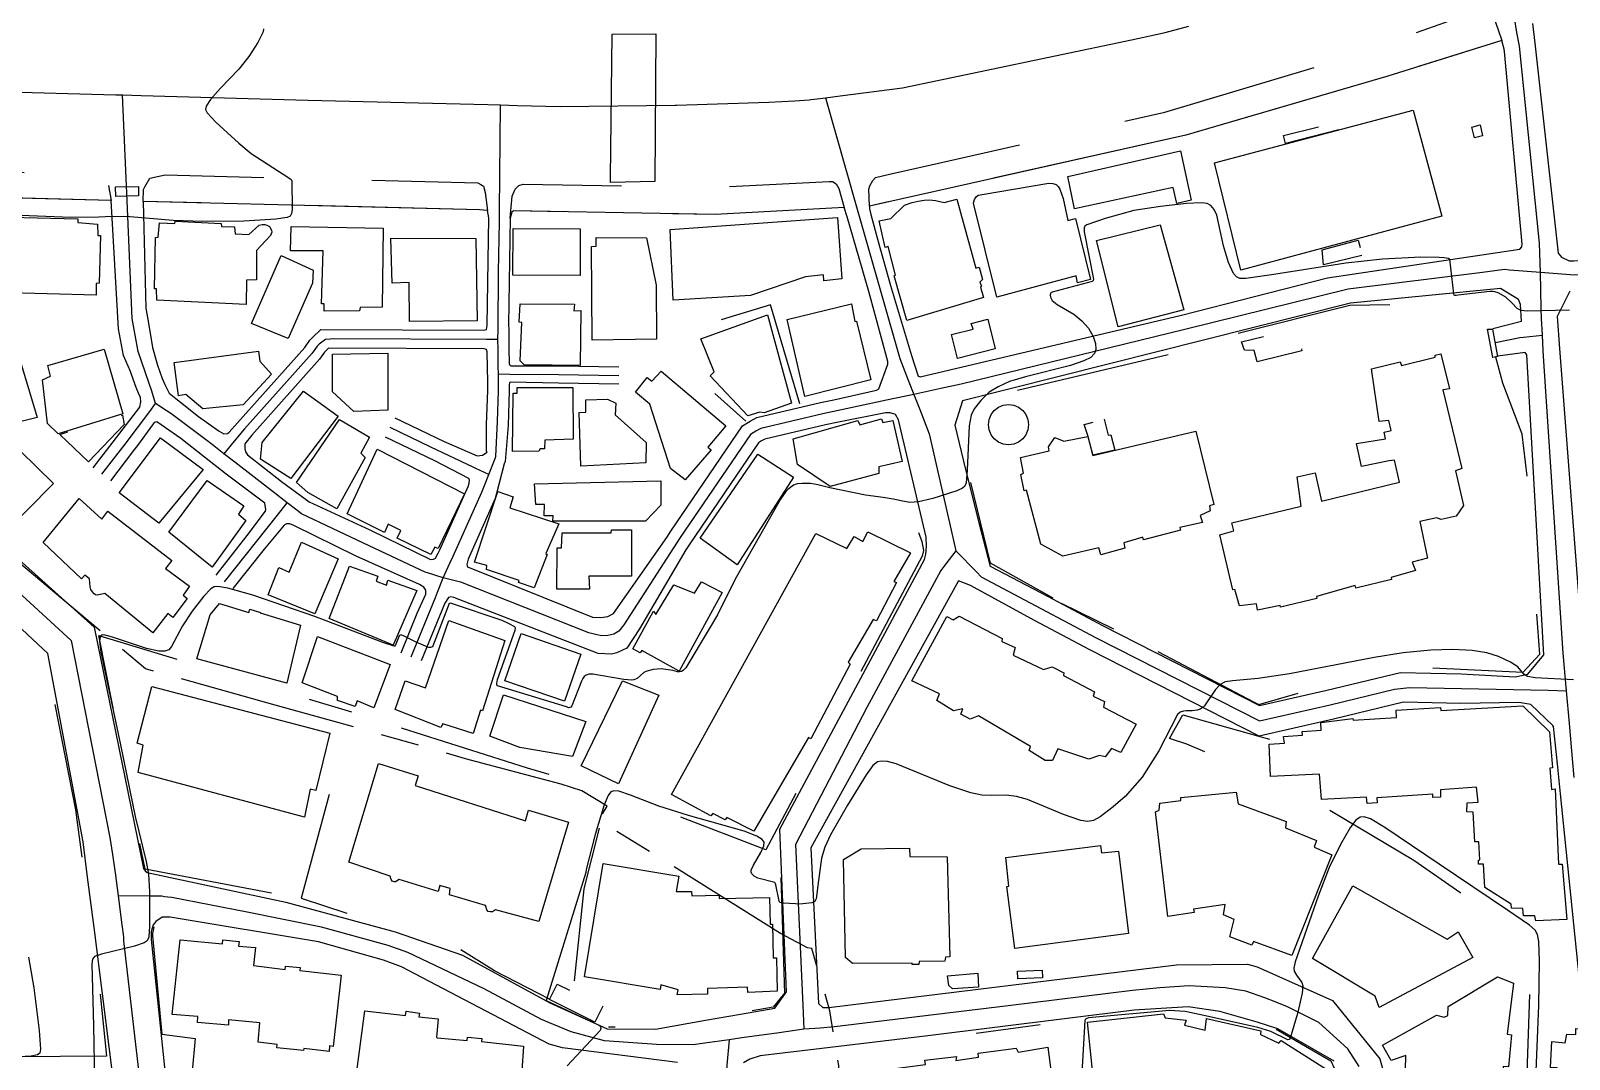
# Model space of a CAD drawing. Header units: millimetres. Extents: x 198785 to 203305, y 542885 to 545889.
# Drawn here: x 199220.1 to 199505, y 544124.8 to 544315.2 of the extents above; entities that cross this region are included whole.
import ezdxf

# ---------------------------------------------------------------- set-up
doc = ezdxf.new("R2010")
doc.units = ezdxf.units.MM
for name, pattern in [('FENCE_25K', [54.3, 28.7, -9.2, -16.4]), ('HIDDEN_BULD_25K', [28.8, 18.4, -10.4]), ('HIDDEN_EMD_25K', [50.97, 33.12, -5.36, 7.13, -5.36]), ('HIDDEN_IN_25K', [56.5, 36.5, -20])]:
    doc.linetypes.add(name, pattern=pattern)
for name, color, linetype in [('A0013114', 253, 'Continuous'), ('A0013117', 253, 'Continuous'), ('A0023214', 253, 'Continuous'), ('A0023217', 253, 'Continuous'), ('A0033324', 253, 'Continuous'), ('A0043325', 253, 'Continuous'), ('B0014111', 253, 'Continuous'), ('B0014112', 253, 'Continuous'), ('B0014113', 253, 'Continuous'), ('B0014115', 253, 'Continuous'), ('B0014116', 253, 'Continuous'), ('B0024120', 253, 'Continuous'), ('F0017111', 253, 'Continuous'), ('F0017114', 253, 'Continuous'), ('F0047224', 253, 'Continuous'), ('G0018117', 253, 'Continuous')]:
    doc.layers.add(name, color=color, linetype=linetype)

msp = doc.modelspace()

# ---------------------------------------------------------------- linework, layer by layer
at = {"layer": 'A0013114'}
for points in [[(199492.55, 544313.38), (199471.42, 544306.83), (199434.02, 544295.87), (199375.45, 544282.76)], [(199235, 544283.78), (199183.92, 544285.08)], [(199304.73, 544281.91), (199303.2, 544282.05), (199240.95, 544283.63)], [(199370.76, 544282.47), (199346.86, 544281.2), (199309.5, 544281.86)]]:
    msp.add_lwpolyline(points, dxfattribs=at)
at = {"layer": 'A0013117'}
for points in [[(199498.25, 544316.55), (199498.66, 544312.89), (199502.99, 544274.07), (199503.6, 544273.33), (199505.01, 544272.6), (199505.87, 544272.59), (199520.64, 544273.16), (199535.41, 544273.79), (199542.22, 544274.11), (199549.01, 544274.52), (199550.69, 544274.6), (199557.6, 544274.96), (199574.91, 544275.8), (199576.83, 544275.91), (199591.44, 544276.76), (199592.7, 544276.89), (199595.87, 544280.19), (199589.84, 544312.29), (199588.98, 544312.86), (199560.7, 544303.09)], [(199375.45, 544282.76), (199375.47, 544282.22), (199375.7, 544281.19), (199377.05, 544276.18), (199379.36, 544268.08), (199383.21, 544255.08), (199384.45, 544251.27), (199384.85, 544251.16), (199433.21, 544262.54), (199460.26, 544269.48), (199495.88, 544274.77), (199496.24, 544275.23), (199496.33, 544275.71), (199493.07, 544311.39), (199492.95, 544311.78), (199492.55, 544313.38)], [(199237.44, 544105.04), (199231.84, 544149.23), (199230.66, 544158.55), (199229.83, 544165.1), (199223.29, 544199.96), (199201.24, 544220.5), (199193.69, 544228.6), (199188.99, 544237.89), (199177.3, 544265.23), (199176.3, 544268.21), (199175.93, 544269.99), (199175.86, 544285.52)], [(199231.7, 544234.31), (199236, 544239.91), (199240.3, 544245.56), (199240.48, 544246.5), (199240.46, 544247.38), (199240.21, 544247.83), (199239.64, 544249.2), (199238.81, 544251.59), (199238.59, 544252.15), (199237.31, 544255.07), (199236.4, 544260.05), (199235, 544283.78)], [(199240.95, 544283.63), (199241.46, 544263.83), (199241.9, 544261.1), (199242.7, 544256.56), (199243.46, 544253.71), (199243.6, 544253.33), (199244.44, 544250.83), (199244.98, 544249.74), (199245.78, 544248.12), (199247.01, 544247.11), (199247.85, 544246.43), (199251.17, 544243.8), (199255.03, 544241.08), (199255.86, 544240.62), (199256.53, 544240.63), (199256.87, 544240.92), (199258.39, 544242.65), (199270.85, 544256.6), (199271.8, 544257.91), (199272.28, 544258.43), (199273.83, 544259.93), (199304.01, 544259.81), (199304.51, 544259.93), (199304.62, 544260.66), (199304.93, 544280.56), (199304.73, 544281.91)], [(199329, 544249.81), (199317.85, 544249.96), (199308.93, 544250.15), (199308.77, 544250.04), (199308.75, 544249.67), (199308.75, 544248.55), (199308.54, 544242.16), (199307.97, 544235.49), (199307.82, 544235.05), (199306.39, 544229.55), (199306.15, 544228.65), (199301.1, 544217.37), (199300.89, 544216.38), (199300.92, 544216.14), (199300.98, 544215.99), (199324.14, 544206.68), (199325.68, 544206.57), (199326.98, 544206.81), (199328.04, 544207.34), (199337.92, 544221.41), (199338.66, 544222.56), (199351.93, 544242.05), (199353.37, 544242.94), (199354.59, 544243.59), (199366.36, 544246.37), (199368.85, 544246.89), (199376.73, 544248.7), (199377.2, 544248.94), (199378.86, 544253.51), (199378.87, 544253.97), (199375.32, 544266.93), (199373.01, 544275.03), (199371.33, 544280.74), (199370.76, 544282.47)], [(199309.5, 544281.86), (199309.23, 544281.62), (199309.06, 544281.14), (199308.93, 544280.51), (199308.62, 544260.77), (199308.63, 544259.91), (199308.67, 544256.14), (199308.7, 544253.81), (199308.74, 544253.5), (199308.91, 544253.29), (199309.11, 544253.2), (199317.89, 544253.16), (199329.04, 544253.01)], [(199490.88, 544260.12), (199496.18, 544261.48), (199496, 544264.54), (199495.61, 544265.48), (199492.33, 544267.52), (199464.52, 544264.8), (199392.64, 544246.69), (199391.22, 544242.21), (199393.22, 544233.98), (199395.71, 544224.21), (199397.77, 544216.12), (199408.39, 544210.54), (199418.62, 544205.12), (199447.69, 544190.32), (199460.15, 544193.14), (199473.76, 544196.43), (199485.04, 544196.19), (199495.02, 544195.62), (199497.35, 544196.12), (199500.3, 544199.66), (199497.15, 544255.19), (199496.86, 544255.67), (199491.82, 544254.97)], [(199505.16, 544267.03), (199502.78, 544262.31), (199503.24, 544256.4), (199507.55, 544200.31)], [(199287.55, 544243.58), (199296.66, 544239.19), (199302.81, 544236.51), (199303.78, 544236.66), (199304.67, 544237.21), (199304.5, 544237.35), (199304.55, 544242.35), (199304.75, 544248.61), (199304.74, 544250.24), (199304.71, 544252.85), (199304.67, 544255.8), (199304.55, 544256.23), (199304.08, 544256.32), (199275.24, 544256.43), (199274.79, 544255.99), (199274.52, 544255.7), (199273.59, 544254.4), (199261.04, 544240.36), (199259.78, 544238.73), (199259.74, 544237.83), (199259.89, 544237.24), (199260.29, 544236.69), (199266.58, 544231.77), (199270.94, 544228.54), (199271.7, 544227.98), (199282.93, 544222.85), (199294.17, 544217.34), (199294.68, 544217.38), (199295.1, 544217.61), (199295.56, 544218.48), (199295.86, 544219.12), (199301.11, 544230.84), (199301.34, 544231.46), (199301.4, 544231.99), (199301.27, 544232.3), (199294.94, 544235.58), (199285.82, 544239.98)], [(199215.53, 544219.5), (199231.88, 544204.79), (199241, 544160.11), (199241.34, 544159.68), (199241.67, 544159.37), (199267.36, 544153.93), (199287.62, 544148.41), (199300.09, 544144.09), (199316.26, 544135.28), (199326.89, 544130.43), (199335.79, 544130.39), (199345.07, 544132.03), (199351.54, 544133.18), (199357.94, 544134.31), (199360.08, 544137.29), (199358.86, 544167.42), (199385.61, 544217.34), (199385.86, 544218.34), (199386.01, 544219.75), (199385.92, 544221.46), (199380.81, 544243.16), (199380.27, 544244.2), (199379.26, 544244.51), (199378.41, 544244.48), (199369.71, 544242.78), (199367.27, 544242.27), (199356.09, 544239.63), (199355.46, 544239.29), (199354.89, 544238.94), (199342.16, 544220.24), (199341.45, 544219.13), (199332.85, 544204.51), (199330.5, 544200.94), (199329.72, 544200.53), (199328.65, 544200.04), (199327.64, 544199.81), (199325.23, 544199.91), (199298.49, 544210.29), (199297.93, 544210.43), (199297.5, 544210.31), (199296.79, 544209.25), (199292.45, 544198.55)], [(199254.43, 544214.43), (199260.22, 544221.75), (199263.6, 544226.28), (199263.66, 544226.6), (199263.46, 544227.77), (199256.32, 544233.14), (199252.27, 544236.3), (199247.94, 544239.72), (199244.3, 544242.29), (199243.45, 544242.79), (199242.99, 544242.7), (199242.69, 544242.24), (199239.89, 544238.43), (199239.18, 544237.49), (199234.88, 544231.88)], [(199288.75, 544200.05), (199291.71, 544207.38), (199293.28, 544210.93), (199293.31, 544211.68), (199292.94, 544212.19), (199292.11, 544212.7), (199280.39, 544217.96), (199268.87, 544223.63), (199268.13, 544223.93), (199267.48, 544223.96), (199267.04, 544223.66), (199263.36, 544219.27), (199257.56, 544211.95)], [(199507.49, 544134.15), (199503.42, 544173.96), (199502.85, 544179.49), (199502.14, 544186.45), (199502, 544186.58), (199497.93, 544190.47), (199495.7, 544190.85), (199484.94, 544190.69), (199474.36, 544190.91), (199461.4, 544187.79), (199447.58, 544184.65), (199416.27, 544200.6), (199406.01, 544206.03), (199394.13, 544212.5), (199391.96, 544213.39), (199364.57, 544163.95), (199366.02, 544135.17), (199366.8, 544134.43), (199367.93, 544134.41), (199432.33, 544142.3), (199445.43, 544142.44), (199447.24, 544141.93), (199461.19, 544135.67), (199469.96, 544124.89), (199470.43, 544123.13)], [(199245.93, 544151.14), (199244.49, 544151.13), (199243.29, 544150.34), (199242.77, 544149.71), (199242.45, 544148.45), (199242.44, 544146.98), (199246.02, 544112.67)], [(199339.91, 544124.22), (199318.61, 544126.91), (199316.12, 544127.6), (199288.78, 544141.94), (199285.47, 544143.19), (199273.39, 544146.53), (199245.93, 544151.14)], [(199434.47, 544134.54), (199424.47, 544133.9), (199386.23, 544129.14), (199366.61, 544126.8), (199359.34, 544125.93), (199355.22, 544125.43), (199353.26, 544124.87), (199352.13, 544124.16)], [(199461.48, 544124.47), (199451.06, 544130.46), (199447.26, 544131.66), (199440.34, 544133.67), (199434.47, 544134.54)]]:
    msp.add_lwpolyline(points, dxfattribs=at)
at = {"layer": 'A0023214'}
msp.add_lwpolyline([(199213.64, 544303.98), (199235.86, 544303.37), (199237.11, 544303.33), (199240.59, 544303.24), (199271.42, 544302.38), (199304.78, 544301.53), (199307.1, 544301.48), (199310.2, 544301.4), (199318.19, 544301.19), (199339.49, 544301.41), (199339.7, 544301.41), (199356.83, 544301.99), (199361.62, 544302.21), (199364.25, 544302.44), (199364.6, 544302.47), (199365.18, 544302.52), (199366.81, 544302.72), (199367.28, 544302.8), (199370.02, 544303.15), (199381.59, 544304.64), (199423.99, 544313.53), (199430.23, 544314.9), (199434.58, 544316.05)], dxfattribs=at)
at = {"layer": 'A0023217'}
for points in [[(199499.68, 544270.45), (199499.59, 544274.07), (199499.55, 544275.9), (199495.81, 544312.34), (199495.31, 544314.91), (199492.3, 544334.15)], [(199179.65, 544304.88), (199179.8, 544285.3), (199179.84, 544281.1), (199179.74, 544272.8), (199179.82, 544271.6), (199180, 544270.35), (199183.24, 544262.62), (199184.92, 544258.75), (199191.59, 544244.51), (199199.06, 544230.08), (199205.76, 544222.92), (199212.36, 544216.3), (199227.59, 544202.33), (199234.74, 544165.87), (199235.29, 544162.7), (199235.74, 544159.31), (199236.3, 544155.09)], [(199243.25, 544246.19), (199242.54, 544248.47), (199242.02, 544250.1), (199240.01, 544255.81), (199239.15, 544260.57), (199238.93, 544261.94), (199237.97, 544283.71), (199237.11, 544303.33)], [(199306.65, 544258.06), (199306.67, 544259.92), (199306.77, 544270.57), (199306.92, 544279.87), (199306.94, 544281.89), (199307.1, 544301.48)], [(199367.28, 544302.8), (199373.04, 544282.61), (199381.04, 544254.52), (199382.62, 544250.51), (199383.64, 544247.9)], [(199499.68, 544270.45), (199493.99, 544270.91), (199493.02, 544270.99), (199488.96, 544270.45), (199464.07, 544267.39), (199433.86, 544259.89), (199392.4, 544249.79), (199388.65, 544248.98), (199383.64, 544247.9)], [(199553.53, 544272.05), (199550.79, 544271.91), (199535.53, 544271.19), (199506.03, 544269.94), (199504.41, 544270.07), (199499.68, 544270.45)], [(199500.06, 544258.87), (199499.91, 544261.95), (199499.83, 544263.71), (199499.75, 544267.24), (199499.68, 544270.45)], [(199491.36, 544257.53), (199495.86, 544258.44), (199496.53, 544258.51), (199500.06, 544258.87)], [(199504.53, 544193.05), (199503.93, 544199.99), (199500.25, 544254.98), (199500.2, 544256.05), (199500.06, 544258.87)], [(199306.65, 544258.06), (199304.53, 544258.06), (199276.44, 544258.17), (199274.73, 544258.07), (199273.53, 544257.21), (199273.16, 544256.8), (199272.22, 544255.5), (199259.72, 544241.5), (199257.81, 544239.21), (199255.89, 544236.9)], [(199306.73, 544251.68), (199306.71, 544253.06), (199306.67, 544256.18), (199306.65, 544258.06)], [(199304.96, 544233.09), (199306.12, 544236.01), (199306.28, 544236.4), (199306.57, 544242.86), (199306.75, 544248.58), (199306.75, 544250.14), (199306.73, 544251.68)], [(199306.73, 544251.68), (199308.84, 544251.65), (199317.87, 544251.56), (199329.02, 544251.41)], [(199383.64, 544247.9), (199378.58, 544246.8), (199366.82, 544244.32), (199355.34, 544241.61), (199354.41, 544241.12), (199353.41, 544240.5), (199340.41, 544221.4), (199329.97, 544205.21), (199329.03, 544204.05), (199328.08, 544203.54), (199326.97, 544203.25), (199325.87, 544203.22), (199324.68, 544203.42), (199323.47, 544203.77), (199299.74, 544213.14), (199299.46, 544213.21), (199296.48, 544213.97)], [(199383.64, 544247.9), (199384.76, 544245.07), (199386.51, 544240.6), (199390.56, 544222.76), (199391.43, 544218.96)], [(199233.29, 544233.1), (199237.59, 544238.7), (199242.17, 544244.76), (199243.25, 544246.19)], [(199255.89, 544236.9), (199254.01, 544238.39), (199253.23, 544239.02), (199246.08, 544244.36), (199245.21, 544244.92), (199243.25, 544246.19)], [(199304.96, 544233.09), (199302.52, 544234.19), (199302.04, 544234.4), (199294.23, 544238.14), (199286.68, 544241.78)], [(199267.59, 544227.83), (199265.05, 544229.8), (199257.92, 544235.33), (199255.89, 544236.9)], [(199296.48, 544213.97), (199297.73, 544216.63), (199298.36, 544217.98), (199303.64, 544229.77), (199304.02, 544230.71), (199304.96, 544233.09)], [(199256, 544213.19), (199265.79, 544225.56), (199267.59, 544227.83)], [(199296.48, 544213.97), (199293.58, 544214.88), (199293.14, 544215.01), (199281.76, 544220.36), (199270.28, 544225.8), (199269.38, 544226.48), (199267.59, 544227.83)], [(199391.43, 544218.96), (199389.59, 544216.54), (199388.63, 544215.27), (199374.94, 544189.95), (199361.76, 544164.6), (199363.11, 544134.86), (199363.31, 544130.37)], [(199391.43, 544218.96), (199395.3, 544214.96), (199396.1, 544214.13), (199407.2, 544208.28), (199417.44, 544202.86), (199447.64, 544187.49), (199460.78, 544190.46), (199472.65, 544193.33), (199475.47, 544193.64), (199501.15, 544193.12), (199504.53, 544193.05)], [(199290.6, 544199.3), (199295.07, 544210.33), (199295.45, 544211.3), (199296.48, 544213.97)], [(199505.93, 544176.99), (199505.69, 544179.74), (199505.07, 544186.95), (199504.53, 544193.05)], [(199236.3, 544155.09), (199237.01, 544149.73), (199237.3, 544147.49), (199237.32, 544146.73), (199241.31, 544112.15), (199242.39, 544104.79), (199242.96, 544100.89)], [(199349.44, 544128.42), (199344.98, 544127.8), (199342.81, 544127.5), (199336.03, 544127.53), (199326.4, 544128.21), (199320.21, 544129.87), (199314.72, 544132.2), (199304.09, 544137.89), (199289.96, 544144.57), (199286.33, 544145.86), (199273.99, 544149.25), (199260.2, 544152.08), (199246.23, 544154.74), (199245.5, 544154.85), (199244.89, 544154.92), (199244.39, 544155.01), (199242.19, 544155.03), (199236.3, 544155.09)], [(199466.15, 544123.5), (199464.04, 544126.74), (199458.65, 544131.6), (199452.85, 544134.53), (199450.55, 544135.44), (199448.63, 544136.17), (199445.17, 544137.4), (199441.29, 544138.04), (199434.64, 544138.44), (199429.23, 544138.06), (199424.13, 544137.58), (199401.13, 544134.74), (199368.95, 544130.81), (199366.34, 544130.6), (199363.31, 544130.37)], [(199349.44, 544128.42), (199349.05, 544123.71), (199348.69, 544119.35), (199345.57, 544100.81), (199342.18, 544081.88), (199341.3, 544076.85)], [(199363.31, 544130.37), (199358.71, 544129.72), (199351.83, 544128.76), (199349.44, 544128.42)]]:
    msp.add_lwpolyline(points, dxfattribs=at)
at = {"layer": 'A0033324', "linetype": 'HIDDEN_IN_25K', "flags": 128}
for points in [[(199434.02, 544295.87), (199375.45, 544282.76), (199375.34, 544285.86), (199375.52, 544286.5), (199376.04, 544287.52), (199376.58, 544288.06), (199379.17, 544288.66), (199388.21, 544290.7), (199430.14, 544300.13), (199462.42, 544309.81), (199485.11, 544317.86), (199488.89, 544319.2), (199489.92, 544319.01), (199490.82, 544318.35), (199491.84, 544315.41), (199491.85, 544315.39), (199492.55, 544313.38), (199471.42, 544306.83), (199434.02, 544295.87)], [(199234.55, 544286.59), (199235, 544283.78), (199183.92, 544285.08), (199184.19, 544289), (199184.47, 544289.55), (199185.06, 544289.83), (199185.97, 544290.03), (199209.93, 544289.42), (199233.44, 544288.23), (199234.3, 544287.14), (199234.55, 544286.59)], [(199304.29, 544285.29), (199304.73, 544281.91), (199303.2, 544282.05), (199240.95, 544283.63), (199241, 544285.82), (199241.23, 544286.33), (199242.19, 544287.95), (199245.01, 544288.53), (199302.92, 544287.06), (199303.49, 544286.78), (199303.98, 544286.42), (199304.29, 544285.29)], [(199369.27, 544286.87), (199369.75, 544285.98), (199370.76, 544282.47), (199346.86, 544281.2), (199309.5, 544281.86), (199309.23, 544281.62), (199309.06, 544281.14), (199308.93, 544280.51), (199309.27, 544284.57), (199309.85, 544285.91), (199310.53, 544286.57), (199311.33, 544286.83), (199346.77, 544286.21), (199368, 544287.33), (199368.59, 544287.3), (199369.27, 544286.87)]]:
    msp.add_lwpolyline(points, dxfattribs=at)
at = {"layer": 'A0043325'}
for points in [[(199335.67, 544287.32), (199327.48, 544287.15), (199327.49, 544287.96), (199327.79, 544314.55), (199327.79, 544314.57), (199335.88, 544314.62), (199335.67, 544287.32)], [(199240.09, 544284.63), (199235.85, 544284.55), (199235.84, 544286.3), (199240.09, 544286.36), (199240.09, 544284.63)]]:
    msp.add_lwpolyline(points, dxfattribs=at)
at = {"layer": 'B0014111'}
for points in [[(199481.41, 544280.91), (199444.22, 544270.88), (199439.33, 544290.76), (199476.13, 544300.52), (199481.41, 544280.91)], [(199433.05, 544292.96), (199435.04, 544283.84), (199432.38, 544283.26), (199431.7, 544286.19), (199413.42, 544282.25), (199412.19, 544288.21), (199433.05, 544292.96)], [(199411.33, 544284.18), (199412.19, 544280.08), (199413.62, 544280.48), (199416.39, 544269.19), (199413.94, 544268.54), (199413.75, 544269.86), (199399.04, 544265.89), (199394.72, 544283.3), (199394.9, 544283.98), (199395.23, 544284.44), (199395.57, 544284.79), (199396.29, 544284.9), (199408.67, 544287.02), (199409.39, 544286.96), (199409.99, 544286.75), (199410.38, 544286.37), (199410.69, 544285.91), (199411.33, 544284.18)], [(199391.6, 544284.01), (199395.13, 544271.24), (199395.78, 544271.46), (199396.37, 544269.18), (199395.9, 544268.68), (199396.2, 544267.95), (199396.03, 544267.74), (199396.55, 544265.83), (199382.34, 544261.58), (199379.99, 544269.85), (199380.24, 544269.97), (199378.93, 544275.25), (199378.33, 544275.11), (199377.26, 544280.05), (199379.42, 544280.44), (199381.94, 544282.93), (199383.37, 544283.44), (199384.48, 544283.68), (199385.55, 544283.86), (199386.58, 544283.9), (199387.64, 544283.79), (199389.25, 544283.44), (199391.6, 544284.01)], [(199211.25, 544280.84), (199228.83, 544280.37)], [(199228.83, 544280.37), (199228.85, 544279.7), (199232.48, 544279.42), (199232.53, 544277.29), (199233.06, 544277.29), (199232.78, 544268.46), (199232.26, 544268.44), (199232.26, 544266.29), (199214.02, 544266.73)], [(199246.84, 544279.98), (199255.39, 544279.54), (199255.45, 544278.97), (199257.88, 544278.93), (199257.99, 544277.64), (199260.51, 544277.52), (199262.45, 544279.2), (199262.95, 544279.34), (199263.48, 544279.32), (199263.87, 544279.22), (199264.34, 544278.95), (199264.72, 544278.31), (199264.76, 544277.93), (199264.67, 544277.6), (199264.54, 544277.3), (199261.9, 544274.54), (199261.96, 544269.13), (199260.08, 544269.04), (199260.01, 544264.53), (199243.47, 544265.33), (199243.43, 544267.44), (199243.02, 544267.44), (199243.24, 544276.94), (199243.71, 544277.03), (199243.98, 544279.63), (199246.79, 544279.56), (199246.84, 544279.98)], [(199369.5, 544280.64), (199370.35, 544269.27), (199366.97, 544268.9), (199366.91, 544270.05), (199363.58, 544269.63), (199353.44, 544266.22), (199339.08, 544265.35), (199338.52, 544278.42), (199369.5, 544280.64)], [(199433.68, 544263.53), (199421.5, 544260.43), (199417.49, 544276.41), (199429.28, 544279.27), (199433.68, 544263.53)], [(199321.85, 544278.56), (199321.86, 544269.91), (199309.4, 544269.98), (199309.48, 544278.6), (199321.85, 544278.56)], [(199336.02, 544258.12), (199324.08, 544257.94), (199323.99, 544275.3), (199324.86, 544275.34), (199324.85, 544276.91), (199334.18, 544276.89), (199335.97, 544268.1), (199336.02, 544258.12)], [(199372.09, 544264.68), (199372.71, 544261.38), (199373.02, 544261.44), (199375.68, 544250.57), (199363.45, 544247.5), (199360.22, 544261.75), (199372.09, 544264.68)], [(199398.72, 544256.31), (199391.74, 544254.54), (199390.62, 544259.01), (199394.62, 544260), (199394.29, 544260.99), (199397.38, 544261.8), (199398.72, 544256.31)], [(199264.71, 544251.65), (199259.49, 544245.98), (199251.98, 544245.25), (199248.83, 544247.87), (199247.5, 544247.63), (199246.67, 544253.82), (199262.31, 544255.92), (199262.56, 544254.03), (199264.71, 544251.65)], [(199402.15, 544238.68), (199401.19, 544238.56), (199400.22, 544238.68), (199399.32, 544239.06), (199398.55, 544239.65), (199397.96, 544240.42), (199397.58, 544241.32), (199397.46, 544242.29), (199397.58, 544243.25), (199397.96, 544244.15), (199398.55, 544244.92), (199399.32, 544245.52), (199400.22, 544245.89), (199401.19, 544246.02), (199402.15, 544245.89), (199403.05, 544245.52), (199403.82, 544244.92), (199404.42, 544244.15), (199404.79, 544243.25), (199404.92, 544242.29), (199404.79, 544241.32), (199404.42, 544240.42), (199403.82, 544239.65), (199403.05, 544239.06), (199402.15, 544238.68)], [(199218.18, 544237.44), (199224.35, 544231.38), (199214.34, 544221.36), (199205.25, 544231.13), (199211.41, 544236.86), (199212.87, 544236.9), (199214.22, 544235.48), (199216.1, 544237.22), (199218.18, 544237.44)], [(199259.93, 544224.57), (199253.75, 544215.89), (199245.69, 544222.42), (199252.82, 544231.93), (199259.57, 544227.29), (199258.57, 544225.7), (199259.93, 544224.57)]]:
    msp.add_lwpolyline(points, dxfattribs=at)
at = {"layer": 'B0014112'}
for points in [[(199272.28, 544268.47), (199267.81, 544258.23), (199261, 544261.03), (199266.48, 544273.62), (199272.42, 544270.91), (199272.28, 544268.47)], [(199361.02, 544246.3), (199355.96, 544244.49), (199355.14, 544244.58), (199352.89, 544243.91), (199345.93, 544251.35), (199346.67, 544252.07), (199344.19, 544258.21), (199356.53, 544262.64), (199361.02, 544246.3)], [(199286.24, 544244.97), (199279.95, 544244.73), (199276.01, 544248.36), (199276.02, 544255.33), (199286.25, 544255.5), (199286.24, 544244.97)], [(199336.84, 544252.18), (199348.84, 544242.08), (199345.5, 544238.15), (199346.12, 544237.66), (199341.31, 544232.09), (199338.58, 544234.17), (199334.77, 544246.08), (199332.09, 544248.31), (199334.29, 544251.04), (199335.16, 544250.36), (199336.84, 544252.18)], [(199277.08, 544243.84), (199268.27, 544232.33), (199262.7, 544235.92), (199262.99, 544239), (199270.62, 544248.51), (199277.08, 544243.84)], [(199320.51, 544249.2), (199320.6, 544239.58), (199315.32, 544239.43), (199315.28, 544237.82), (199314.46, 544237.81), (199314.22, 544237.38), (199309.33, 544237.31), (199309.47, 544248.14), (199310.2, 544248.14), (199310.2, 544249.18), (199320.51, 544249.2)], [(199331.36, 544222.83), (199331.39, 544214.25), (199323.49, 544214.23), (199323.59, 544211.85), (199317.55, 544211.86), (199317.6, 544219.52), (199318.44, 544219.51), (199318.54, 544222.26), (199327.63, 544222.26), (199327.65, 544222.8), (199331.36, 544222.83)], [(199277.06, 544217.43), (199272.75, 544207.28), (199264.1, 544210.77), (199266.09, 544215.84), (199267.96, 544214.98), (199270.24, 544220.53), (199277.06, 544217.43)], [(199336.46, 544192.21), (199328.95, 544175.79), (199322.05, 544179.11), (199329.7, 544194.9), (199336.46, 544192.21)]]:
    msp.add_lwpolyline(points, dxfattribs=at)
at = {"layer": 'B0014113'}
for points in [[(199285.38, 544278.64), (199285.21, 544264.03), (199281.11, 544264.01), (199281.03, 544263.37), (199274.43, 544263.32), (199274.49, 544264.65), (199273.99, 544264.67), (199274.25, 544274.48), (199268.23, 544274.49), (199268.36, 544278.99), (199285.38, 544278.64)], [(199302.57, 544276.78), (199302.77, 544261.54), (199290.26, 544261.36), (199290.23, 544268.59), (199287.03, 544268.5), (199286.82, 544276.79), (199302.57, 544276.78)], [(199320.81, 544264.57), (199320.72, 544263.38), (199321.99, 544263.44), (199321.85, 544253.23), (199311.51, 544253.39), (199310.77, 544254.11), (199311.09, 544261.2), (199310.6, 544261.29), (199310.73, 544264.63), (199320.81, 544264.57)], [(199237.17, 544244.3), (199225.22, 544240.61), (199223.21, 544242.48), (199222.28, 544250.58), (199223.77, 544251.29), (199223.31, 544253.22), (199233.71, 544256.29), (199237.17, 544244.3)], [(199221.3, 544243.63), (199209.01, 544240.59), (199206.18, 544251.81), (199218.05, 544254.55), (199221.3, 544243.63)], [(199334.04, 544235.25), (199322, 544234.64), (199321.71, 544244.56), (199322.94, 544244.58), (199322.9, 544246.92), (199326.93, 544247.02), (199328.46, 544246.27), (199328.35, 544244.11), (199334.06, 544239.01), (199334.04, 544235.25)], [(199282.08, 544236.2), (199276.82, 544226.71), (199271.42, 544229.71), (199269.35, 544231.6), (199277.31, 544243.28), (199282.84, 544239.96), (199281.28, 544237.04), (199282.08, 544236.2)], [(199377.67, 544243.36), (199377.93, 544242.68), (199379.79, 544243.05), (199381.48, 544235.45), (199377.2, 544234.49), (199377.15, 544233.23), (199368.19, 544230.82), (199362.13, 544234.9), (199361.32, 544239.67), (199373.27, 544243.07), (199373.66, 544242.29), (199377.67, 544243.36)], [(199252.05, 544234), (199243.86, 544224.03), (199236.5, 544229.69), (199244.13, 544239.87), (199252.05, 544234)], [(199361.39, 544232.57), (199350.92, 544216.34), (199344.06, 544221.27), (199354.8, 544236.82), (199361.39, 544232.57)], [(199336.82, 544227.38), (199333.99, 544224.43), (199316.82, 544224.4), (199316.84, 544225.41), (199315.21, 544225.39), (199315.29, 544227.51), (199313.67, 544227.51), (199313.44, 544231.36), (199336.79, 544231.92), (199336.82, 544227.38)], [(199229.07, 544228.65), (199233.26, 544224.82), (199234.42, 544226.3), (199246.26, 544217.12), (199245.08, 544215.68), (199249.55, 544212.41), (199248.33, 544210.72), (199249.11, 544210.11), (199246.46, 544206.62), (199245.53, 544207.35), (199242.73, 544203.79), (199233.85, 544211.01), (199232.51, 544210.71), (199232.14, 544210.8), (199231.86, 544210.98), (199231.53, 544211.34), (199231.28, 544211.75), (199231.13, 544212.26), (199230.99, 544213.74), (199230.15, 544214.45), (199229.53, 544213.76), (199222.4, 544220.47), (199229.07, 544228.65)], [(199315.78, 544218.28), (199313.32, 544212.1), (199310.43, 544213.07), (199310.55, 544213.46), (199304.52, 544215.48), (199304.6, 544216.22), (199302.29, 544216.82), (199306.65, 544229.94), (199309.43, 544228.94), (199308.82, 544226.87), (199317.9, 544223.93), (199315.48, 544218.45), (199315.78, 544218.28)], [(199375.16, 544222.46), (199383.05, 544218.58), (199379.98, 544213.26), (199380.45, 544213.05), (199376.73, 544205.97), (199376.13, 544206.21), (199371.5, 544198.3), (199371.87, 544197.98), (199364.59, 544184.14), (199364.14, 544184.36), (199354.04, 544167.07), (199349.01, 544169.58), (199348.69, 544169.12), (199346.43, 544170.34), (199346.09, 544169.87), (199338.81, 544173.85), (199365.52, 544222.15), (199371.25, 544219.38), (199372.6, 544221.6), (199374.23, 544220.68), (199375.16, 544222.46)], [(199284.08, 544213.33), (199286, 544212.58), (199286.26, 544213.52), (199291.61, 544211.59), (199287.21, 544201.49), (199275.4, 544206.43), (199279.17, 544216.07), (199284.38, 544214.22), (199284.08, 544213.33)], [(199348.15, 544211.25), (199340.18, 544196.66), (199333.31, 544200.46), (199333, 544200.07), (199331.64, 544200.77), (199335.43, 544207.74), (199335.87, 544207.16), (199339.21, 544212.67), (199343.04, 544211.09), (199344.32, 544213.23), (199348.15, 544211.25)], [(199255.1, 544209.17), (199260.51, 544207.5), (199260.71, 544208.14), (199262.65, 544207.54), (199262.62, 544207.44), (199270.05, 544205.15), (199267.52, 544194.44), (199250.87, 544198.94), (199253.35, 544207.12), (199255.1, 544209.17)], [(199307.9, 544202.37), (199303.8, 544189.31), (199303.43, 544189.43), (199302.08, 544185.14), (199296.42, 544186.92), (199296.04, 544186.22), (199287.58, 544189.58), (199289.43, 544194.87), (199293.2, 544193.56), (199297.54, 544206.04), (199307.9, 544202.37)], [(199392.07, 544206.85), (199400.04, 544202.74), (199399.96, 544202.16), (199402.44, 544201.07), (199402.04, 544199.64), (199407.65, 544196.99), (199409.27, 544197.47), (199411.45, 544196.35), (199411.36, 544195.85), (199417.11, 544192.85), (199416.87, 544192.06), (199418.94, 544191.04), (199418.8, 544189.99), (199424.82, 544186.84), (199421.97, 544181.6), (199420.27, 544182.32), (199419.11, 544180.8), (199418.02, 544181.07), (199416.06, 544180.35), (199410.35, 544182.31), (199409.32, 544180.11), (199408.01, 544180.13), (199405.01, 544181.97), (199405.28, 544182.69), (199395.64, 544188.4), (199394.09, 544187.77), (199392.39, 544188.7), (199392.76, 544189.7), (199390.98, 544189.3), (199387.93, 544191.25), (199388.41, 544192.45), (199383.31, 544194.9), (199389.74, 544206.81), (199390.97, 544206.19), (199392.07, 544206.85)], [(199286.68, 544197.89), (199283.67, 544189.87), (199280.55, 544191.18), (199280.22, 544190.15), (199276.92, 544191.23), (199276.94, 544191.97), (199270.41, 544194.51), (199273.22, 544203.09), (199286.68, 544197.89)], [(199321.99, 544199.84), (199318.96, 544191.09), (199307.94, 544194.9), (199310.97, 544203.65), (199321.99, 544199.84)], [(199275.48, 544185.21), (199272.9, 544174.6), (199271.87, 544174.8), (199270.8, 544169.62), (199240.02, 544177.93), (199240.94, 544182.99), (199239.82, 544183.31), (199242.57, 544193.85), (199275.48, 544185.21)], [(199322.9, 544187.37), (199320.45, 544180.85), (199310.68, 544182.51), (199305.13, 544184.65), (199307.68, 544192.28), (199322.9, 544187.37)], [(199496.46, 544190.22), (199501.35, 544185.44), (199501.9, 544178.76), (199501.42, 544178.71), (199501.76, 544174.75), (199502.44, 544174.89), (199503.06, 544160.92), (199503.7, 544160.93), (199504.59, 544150.68), (199498.87, 544150.43), (199498.64, 544151.39), (199496.57, 544151.37), (199496.43, 544152.73), (199494.34, 544152.82), (199494.28, 544153.56), (199489.38, 544156.63), (199489.18, 544160.96), (199488.22, 544160.94), (199488.25, 544161.7), (199488.49, 544161.71), (199488.29, 544165.09), (199487.54, 544165.09), (199487.23, 544170.59), (199486.08, 544170.62), (199486.11, 544172.28), (199488.16, 544172.4), (199487.86, 544175.21), (199481.19, 544174.68), (199481.2, 544173.33), (199479.79, 544173.25), (199479.74, 544173.9), (199469.41, 544173.2), (199469.46, 544172.3), (199467.59, 544172.19), (199467.5, 544173.34), (199459.14, 544172.9), (199458.8, 544177.61), (199449.73, 544177.18), (199449.48, 544183.17), (199452.29, 544183.33), (199452.14, 544184.55), (199455.65, 544184.84), (199455.57, 544185.51), (199459.08, 544185.73), (199459.04, 544187.18), (199464.95, 544187.88), (199464.99, 544187.62), (199473.05, 544188.09), (199472.97, 544189.42), (199481.21, 544189.92), (199481.28, 544189.36), (199496.46, 544190.22)], [(199291.34, 544175.52), (199311.75, 544168.97), (199312.27, 544170.91), (199319.73, 544168.71), (199314.24, 544150.31), (199306.17, 544152.51), (199305.66, 544152.14), (199305.23, 544152.12), (199304.86, 544152.18), (199304.61, 544152.49), (199304.43, 544152.93), (199304.34, 544153.31), (199297.64, 544155.27), (199297.77, 544156.41), (199295.9, 544156.98), (199295.58, 544155.85), (199288.37, 544158.12), (199287.66, 544157.65), (199287.42, 544157.66), (199287.08, 544157.78), (199286.93, 544157.95), (199286.81, 544158.27), (199286.66, 544158.74), (199279.04, 544161.33), (199284.53, 544179.55), (199291.87, 544177.26), (199291.34, 544175.52)], [(199461.04, 544162.68), (199453.65, 544144.06), (199446.55, 544146.63), (199446.28, 544145.95), (199442.18, 544147.48), (199442.99, 544150.71), (199441.02, 544151.56), (199441.3, 544153.47), (199435.45, 544152.63), (199435.57, 544151.96), (199430.69, 544151.23), (199428.43, 544170.63), (199429.12, 544170.93), (199429.21, 544172.23), (199433.12, 544172.73), (199433.11, 544173.28), (199443.32, 544174.28), (199443.71, 544172.12), (199452.63, 544168.82), (199452.49, 544167.65), (199458.24, 544165.29), (199457.82, 544164.09), (199461.04, 544162.68)], [(199384.63, 544142.93), (199384.6, 544142.34), (199383.37, 544142.34), (199383.35, 544142.61), (199372.29, 544142.57), (199371.01, 544143.69), (199370.63, 544161.78), (199373.9, 544163.77), (199382.87, 544163.92), (199382.89, 544162.37), (199389.83, 544162.3), (199390.33, 544143.77), (199389.53, 544143.71), (199389.42, 544142.96), (199384.63, 544142.93)], [(199418.25, 544164.37), (199418.4, 544163.04), (199421.55, 544163.35), (199423.44, 544148.12), (199402.34, 544145.3), (199400.9, 544156.79), (199401.26, 544156.89), (199400.71, 544162.19), (199418.25, 544164.37)], [(199340.13, 544158.69), (199339.63, 544155.87), (199342.51, 544155.89), (199342.52, 544155.05), (199347.6, 544155.17), (199347.61, 544154.59), (199356.95, 544154.79), (199357.06, 544149.84), (199357.5, 544149.85), (199357.63, 544143.59), (199358.24, 544143.6), (199358.38, 544137.45), (199352.92, 544137.19), (199352.87, 544138.14), (199345.46, 544137.94), (199345.46, 544136.9), (199339.82, 544136.75), (199340, 544137.67), (199336.82, 544138.62), (199336.7, 544137.72), (199322.66, 544140.11), (199326.13, 544161.04), (199340.13, 544158.69)], [(199464.94, 544156.91), (199482.44, 544147.04), (199484.44, 544148.41), (199487.16, 544143.66), (199469.83, 544134.42), (199469.08, 544136.49), (199457.47, 544143.47), (199464.94, 544156.91)], [(199247.81, 544146.9), (199255.63, 544146.19), (199255.67, 544146.91), (199258.69, 544146.63), (199258.6, 544145.77), (199261.72, 544145.52), (199261.39, 544142.15), (199267.21, 544141.42), (199267.27, 544142.08), (199270.01, 544141.83), (199269.96, 544141.28), (199277.63, 544140.39), (199276.14, 544127.18), (199275.44, 544127.3), (199275.36, 544126.28), (199270.68, 544126.81), (199270.62, 544126.42), (199265.71, 544126.93), (199265.78, 544127.53), (199262.21, 544127.97), (199262.55, 544131.57), (199256.77, 544132.1), (199256.77, 544131.16), (199251.03, 544131.62), (199251.09, 544132.75), (199246.3, 544133.08), (199247.81, 544146.9)], [(199494.7, 544138.88), (199493.54, 544129.47), (199494.31, 544129.37), (199493.77, 544123.45), (199492.82, 544123.48), (199491.26, 544109.87), (199472.95, 544111.47), (199473.47, 544118.86), (199473.13, 544118.88), (199473.34, 544122.62), (199474.68, 544122.88), (199474.77, 544125.5), (199472.04, 544124.58), (199470.43, 544127.44), (199480.44, 544132.96), (199481.86, 544132.59), (199482.57, 544132.94), (199482.63, 544134.59), (199491.74, 544140.1), (199494.7, 544138.88)], [(199280.19, 544120.3), (199281.98, 544133.79)], [(199281.98, 544133.79), (199289.54, 544132.93), (199289.62, 544133.73), (199292.13, 544133.34), (199292, 544132.65), (199295.59, 544132.28), (199295.26, 544128.9), (199295.36, 544128.79), (199300.96, 544128.27), (199300.99, 544128.9), (199303.68, 544128.64), (199303.62, 544128.14), (199311.4, 544127.25), (199311.04, 544122.7)], [(199417.2, 544118.6), (199415.83, 544131.68), (199429.88, 544133.22), (199430.19, 544132.52), (199434.12, 544132.05), (199433.81, 544131.13)], [(199433.81, 544131.13), (199437.6, 544130.22), (199437.86, 544132.35), (199447.92, 544130.08), (199447.85, 544129.4), (199451.27, 544127.78), (199451.68, 544128.29), (199460.63, 544122.6)], [(199512.39, 544130.04), (199512.46, 544129.19), (199515.16, 544128.89), (199514.98, 544127.47), (199517.49, 544127.36), (199515.84, 544112.27), (199509.89, 544112.78), (199509.91, 544113.37), (199501.86, 544114.13), (199502.8, 544123.24), (199501.58, 544123.31), (199501.79, 544128.1), (199504.3, 544127.88), (199504.59, 544129.47), (199506.23, 544129.42), (199506.26, 544130.52), (199512.39, 544130.04)], [(199408.49, 544127.04), (199409.55, 544119.02), (199410.28, 544119.11), (199411.3, 544110.33), (199402.33, 544108.95), (199402.72, 544105.07), (199401.19, 544104.89), (199401.73, 544101.43), (199393.39, 544100.28), (199392.93, 544103.64), (199391.35, 544103.44), (199390.82, 544107.31), (199381.58, 544106), (199379.72, 544123.06), (199385.82, 544123.86), (199385.72, 544124.64), (199391.56, 544125.33), (199391.46, 544124.6), (199395.66, 544125.21), (199395.59, 544125.94), (199402.63, 544126.88), (199402.95, 544126.16), (199408.49, 544127.04)]]:
    msp.add_lwpolyline(points, dxfattribs=at)
at = {"layer": 'B0014115'}
for points in [[(199481.27, 544255.43), (199482.87, 544248.91), (199481.65, 544248.72), (199485.13, 544234.18), (199483.98, 544233.75), (199485.45, 544227.31), (199484.11, 544225.36), (199481.32, 544224.71), (199480.52, 544225.06), (199477.35, 544224.35), (199478.8, 544217.57), (199475.96, 544216.87), (199476.57, 544215.31), (199472.03, 544213.99), (199472.09, 544213.63), (199465.53, 544212), (199465.38, 544212.55), (199458.25, 544210.46), (199458.31, 544210.1), (199451.57, 544208.53), (199451.5, 544208.82), (199447.28, 544207.97), (199447.12, 544209.11), (199443.99, 544208.76), (199443.1, 544211.8), (199442.74, 544211.7), (199440.31, 544221.89), (199442.94, 544222.67), (199442.56, 544224.11), (199455.41, 544227.23), (199454.62, 544232.62), (199458.01, 544233.37), (199459.16, 544228.14), (199473.61, 544231.64), (199472.68, 544235.73), (199471.71, 544235.59), (199466.56, 544234.57), (199465.64, 544238.82), (199471, 544239.64), (199470.78, 544240.92), (199472.05, 544241.21), (199471.62, 544243.09), (199469.84, 544242.85), (199468.39, 544252.64), (199473.73, 544253.94), (199473.97, 544253.26), (199480.22, 544254.79), (199480.2, 544255.16), (199481.27, 544255.43)], [(199435.86, 544241.08), (199439.23, 544227.53), (199438.44, 544227.28), (199438.53, 544226.34), (199436.71, 544225.49), (199437.1, 544224.21), (199432.93, 544223.25), (199433.06, 544222.78), (199426.19, 544220.97), (199426.04, 544221.47), (199422.53, 544220.4), (199422.72, 544219.44), (199418.26, 544218.19), (199417.89, 544219.49), (199411.27, 544217.96), (199407.16, 544220.2), (199404.5, 544230.16), (199404.06, 544230.02), (199403.5, 544233.08), (199403.96, 544233.3), (199403.42, 544236.2), (199408.72, 544237.44), (199408.6, 544238.19), (199409.76, 544239.93), (199411.44, 544239.26), (199415.9, 544240.1), (199416.8, 544236.61), (199435.86, 544241.08)], [(199300.43, 544229.47), (199295.59, 544219.37), (199294.93, 544219.64), (199294.24, 544218.23), (199288.01, 544221.3), (199288.64, 544222.7), (199286.3, 544223.89), (199285.66, 544222.33), (199278.7, 544225.76), (199284.3, 544237.74), (199300.43, 544229.47)]]:
    msp.add_lwpolyline(points, dxfattribs=at)
at = {"layer": 'B0014116', "linetype": 'HIDDEN_BULD_25K', "flags": 128}
for points in [[(199462.38, 544296.9), (199452.51, 544294.34), (199452.14, 544295.85), (199462.09, 544298.3), (199462.38, 544296.9)], [(199488.99, 544295.76), (199487.51, 544295.38), (199487.02, 544297.39), (199488.55, 544297.79), (199488.99, 544295.76)], [(199466.64, 544273.59), (199459.51, 544271.9), (199459.29, 544274.65), (199465.97, 544276.44), (199466.64, 544273.59)], [(199455.54, 544255.95), (199447.26, 544253.9), (199446.71, 544256.04), (199444.87, 544256.06), (199444.36, 544257.63), (199454.69, 544260.18), (199455.54, 544255.95)], [(199491.74, 544254.94), (199490.85, 544254.73), (199489.87, 544259.95), (199490.79, 544259.97), (199491.74, 544254.94)], [(199237.45, 544242.33), (199230.82, 544235.44), (199225.54, 544240.5), (199237.12, 544244.04), (199237.45, 544242.33)], [(199418.93, 544243.34), (199419.66, 544240.32), (199420.17, 544240.44), (199420.86, 544237.59), (199416.81, 544236.63), (199415.92, 544240.1), (199415.18, 544242.32), (199418.93, 544243.34)], [(199395.65, 544138.19), (199390.83, 544137.88), (199390.14, 544138.47), (199389.9, 544140.27), (199395.52, 544140.73), (199395.65, 544138.19)], [(199407.5, 544139.87), (199402.92, 544139.7), (199402.83, 544141.12), (199407.41, 544141.34), (199407.5, 544139.87)], [(199326.06, 544134.65), (199324.6, 544131.68), (199316.22, 544135.86), (199317.62, 544138.73), (199326.06, 544134.65)]]:
    msp.add_lwpolyline(points, dxfattribs=at)
at = {"layer": 'B0024120', "linetype": 'FENCE_25K', "flags": 128}
for points in [[(199171.5, 544281.9), (199176.05, 544265.08), (199185, 544244.04), (199193.11, 544227.99), (199194.24, 544226.54), (199209.45, 544211.54), (199222.8, 544199.47), (199228.39, 544171.01), (199232.83, 544138.17), (199234.15, 544125.42), (199134.1, 544124.53), (199134.33, 544112.72)], [(199362.56, 544246.12), (199357.12, 544264.46), (199337.62, 544258.61), (199337.33, 544256.49), (199352.52, 544242.96)], [(199443.73, 544259.26), (199464.4, 544264.41), (199488.45, 544264.73), (199490.15, 544260.06)], [(199409.47, 544210.16), (199397.87, 544216.63), (199393.47, 544234.78), (199391.48, 544242.09), (199392.78, 544246.32), (199437.78, 544256.91)], [(199428.82, 544200.28), (199446.7, 544190.94), (199447.56, 544190.51), (199466.38, 544195.95), (199473.78, 544197.56), (199496.5, 544196.48), (199499.57, 544199.81), (199497.39, 544231.3), (199496.33, 544240.53), (199492.72, 544249.97), (199491.42, 544254.8)], [(199384.5, 544222.33), (199385.11, 544220.65), (199385.43, 544218.98), (199385.21, 544217.93), (199356.28, 544163.61), (199332.09, 544172.86), (199327.14, 544174.31), (199312.14, 544178.68), (199279.5, 544189.11), (199270.23, 544154.65), (199279.82, 544151.51), (199296.17, 544145.95), (199297.15, 544146.6)], [(199420.68, 544204.45), (199410.99, 544209.19)], [(199264.73, 544155.55), (199241.29, 544160.01), (199232.76, 544203.24), (199279.5, 544189.11)], [(199495.16, 544108.89), (199496.84, 544110.31), (199498.06, 544146.42), (199476.24, 544161.6), (199454.46, 544174.6), (199434.19, 544183.15), (199431.02, 544184.22), (199433.45, 544188.58), (199447.72, 544184.55), (199452.27, 544183.38)], [(199320.79, 544139.33), (199322.61, 544156.38), (199327.14, 544174.31)], [(199359.02, 544158.47), (199359.68, 544137.05), (199357.62, 544134.48), (199335.64, 544130.75), (199327.1, 544130.78)], [(199316.22, 544135.92), (199306.01, 544141.2), (199299.8, 544145.08)], [(199395.23, 544129.68), (199407.03, 544131.27)], [(199450.76, 544130.42), (199460.88, 544124.53), (199464.03, 544117.69), (199455.28, 544096.01), (199440.13, 544101.49), (199416.85, 544111.06), (199396.43, 544088.84), (199380.13, 544098.95), (199378.47, 544127.8)]]:
    msp.add_lwpolyline(points, dxfattribs=at)
at = {"layer": 'F0017111'}
for points, elevation in [([(199263.23, 544315.56), (199263.15, 544315.01), (199262.17, 544313.01), (199260.53, 544310.47), (199258.65, 544308.11), (199255.25, 544304.58), (199253.41, 544302.48), (199252.63, 544301.28), (199252.5, 544300.65), (199252.8, 544300.02), (199254.41, 544298.28), (199258.63, 544294.4), (199260.92, 544292.51), (199267.93, 544287.97), (199268.33, 544287.66), (199268.47, 544287.45), (199268.53, 544282.05), (199268.44, 544281.36), (199268.18, 544280.87), (199267.62, 544280.62), (199265.51, 544280.31), (199259.61, 544279.98), (199252, 544279.88), (199246.51, 544280.07), (199238.49, 544280.79), (199235.21, 544280.85), (199232.76, 544280.7), (199227.57, 544280.67), (199208.89, 544281.4)], 20), ([(199505.05, 544263.47), (199497.22, 544263.29), (199496.14, 544263.42), (199495.41, 544263.79), (199494.41, 544264.84), (199493.29, 544265.9), (199491.87, 544266.71), (199491.28, 544266.87), (199490.91, 544266.93), (199490.31, 544266.93), (199484.49, 544266.25), (199484.06, 544266.21), (199483.84, 544266.21), (199483.7, 544266.29), (199483.66, 544266.49), (199482.94, 544272.91), (199482.66, 544273.05), (199481.8, 544273.18), (199480.96, 544273.25), (199477.53, 544273.28), (199470.45, 544272.95), (199463.64, 544272.21), (199450.32, 544270.1), (199445.13, 544269.34), (199444, 544269.35), (199443.4, 544269.63), (199442.87, 544270.29), (199441.95, 544272.3), (199441.03, 544275.38), (199439.79, 544281.08), (199439.27, 544282.13), (199438.67, 544282.88), (199437.99, 544283.23), (199436.96, 544283.38), (199434.17, 544283.23), (199429.31, 544282.68), (199424.42, 544281.94), (199419.12, 544280.48), (199415.67, 544279.31), (199415.33, 544279.04), (199415.21, 544278.71), (199415.21, 544277.98), (199416.91, 544269.21), (199416.88, 544269), (199416.7, 544268.82), (199409.27, 544266.84), (199409.11, 544266.75), (199409.05, 544266.68), (199408.94, 544266.51), (199408.9, 544266.3), (199408.94, 544265.91), (199409.27, 544265.29), (199410.19, 544264.54), (199413.27, 544262.75), (199414.8, 544261.53), (199415.99, 544260.17), (199416.87, 544258.62), (199417.28, 544257.31), (199417.36, 544256.18), (199417.11, 544255.46), (199416.41, 544254.75), (199415.13, 544254.08), (199412.66, 544253.24), (199404.32, 544251.16), (199401.4, 544250.26), (199399.25, 544249.32), (199397.63, 544248.28), (199396.05, 544246.79), (199394.81, 544245.2), (199394.27, 544244.04), (199393.93, 544242.05), (199393.56, 544233.88), (199393.35, 544231.53), (199393.1, 544230.92), (199392.68, 544230.53), (199391.61, 544230.05), (199387.16, 544228.61), (199384.53, 544228), (199382.91, 544227.89), (199381.96, 544228.04), (199379.83, 544228.49), (199378, 544228.79), (199374.73, 544229.25), (199368.09, 544230.57), (199365.89, 544231.14), (199364.52, 544231.41), (199362.99, 544231.42), (199362.05, 544231.33), (199361.38, 544231.11), (199360.34, 544230.27), (199359.81, 544229.71), (199358.98, 544228.52), (199350.79, 544214.14), (199349.1, 544210.71), (199347.32, 544207.07), (199345.76, 544204.5), (199341.42, 544197.28), (199340.92, 544196.81), (199340.62, 544196.62), (199340.24, 544196.54), (199339.9, 544196.56), (199339.04, 544196.78), (199336.88, 544197.09), (199335.37, 544196.98), (199334.02, 544196.61), (199333.67, 544196.41), (199332.42, 544195.32), (199331.8, 544195.04), (199331.41, 544194.97), (199329.93, 544195.09), (199324.23, 544196.1), (199323.47, 544196.12), (199322.96, 544195.95), (199322.59, 544195.7), (199322.37, 544195.33), (199322.09, 544194.79), (199320.32, 544190.23), (199320.17, 544190.01), (199319.95, 544189.91), (199319.68, 544189.86), (199319.36, 544190.04), (199306.54, 544193.93), (199306.42, 544194.08), (199306.42, 544194.37), (199306.59, 544195.09), (199309.82, 544204.26), (199309.87, 544204.63), (199309.74, 544204.88), (199308.62, 544205.5), (199307.4, 544206.02), (199297.88, 544209.26), (199297.61, 544209.18), (199294.5, 544201.18), (199294.14, 544201.03), (199293.85, 544201.03), (199293.68, 544201.08), (199291.52, 544202.02), (199289.16, 544203.22), (199288.87, 544203.31), (199288.62, 544203.33), (199288.43, 544203.27), (199288.35, 544203.19), (199287.63, 544201.36), (199287.56, 544201.27), (199287.43, 544201.27), (199285.32, 544201.97), (199272.74, 544206.76), (199261.24, 544210.74), (199256.64, 544212.02), (199254.74, 544212.35), (199254.09, 544212.28), (199253.47, 544211.91), (199252.15, 544210.53), (199250, 544207.76), (199248.23, 544205.04), (199246.2, 544201.25), (199245.67, 544200.63), (199244.96, 544200.35), (199243.84, 544200.37), (199241.58, 544200.87), (199235.28, 544202.96), (199233.68, 544203.38), (199233.22, 544203.32), (199232.96, 544203.03), (199232.86, 544202.19), (199233.12, 544200.16), (199236.76, 544183.01), (199239.44, 544169.77), (199241.48, 544161.41), (199241.9, 544159.1), (199242.1, 544155.9), (199242.12, 544149.43), (199241.97, 544147.44), (199241.67, 544146.76), (199241.1, 544146.36), (199239.35, 544145.74), (199233.25, 544144.28), (199231.94, 544143.85), (199231.54, 544143.36), (199231.42, 544142.45), (199231.72, 544131.01), (199231.94, 544120.75)], 30), ([(199505.8, 544195.07), (199498.74, 544195.43), (199497.29, 544195.7), (199496.62, 544196.13), (199495.48, 544197.44), (199494.13, 544198.34), (199491.93, 544199.36), (199489.76, 544200.04), (199487.06, 544200.47), (199483.49, 544200.65), (199479.37, 544200.55), (199474.25, 544200.07), (199468.89, 544199.22), (199453.23, 544196.2), (199447.43, 544195.3), (199442.64, 544194.89), (199441.29, 544194.67), (199440.37, 544194.18), (199439.52, 544193.29), (199437.46, 544190.23), (199437.24, 544189.99), (199436.7, 544189.64), (199436.11, 544189.45), (199435.22, 544189.33), (199434.07, 544189.33), (199433.57, 544189.28), (199433, 544189.06), (199432.5, 544188.62), (199429.05, 544181.94), (199425.95, 544177.04), (199422.82, 544173.48), (199420.56, 544171.52), (199418.19, 544169.69), (199416.93, 544169.03), (199415.84, 544168.85), (199414.6, 544169.04), (199411.39, 544170.15), (199404.68, 544172.9), (199402.68, 544173.47), (199400.78, 544173.73), (199398.08, 544173.67), (199396.23, 544173.71), (199394.19, 544174.16), (199390.34, 544175.44), (199380.39, 544179.52), (199378.76, 544179.96), (199377.62, 544180.03), (199376.93, 544179.86), (199376.09, 544179.19), (199374.82, 544177.5), (199371.35, 544171.88), (199368.25, 544166.37), (199367.18, 544164.1), (199366.59, 544162.03), (199365.98, 544157.92), (199365.55, 544154.53), (199365.31, 544154.02), (199364.8, 544153.76), (199362.53, 544153.56), (199361.75, 544153.58), (199359.5, 544153.69), (199358.87, 544153.87), (199358.71, 544154.06), (199358.63, 544154.39), (199358.12, 544157.14), (199358.07, 544157.32), (199357.91, 544157.53), (199354.77, 544158.32), (199354.07, 544158.7), (199353.65, 544159.12), (199353.52, 544159.44), (199353.54, 544159.83), (199353.94, 544160.77), (199355.33, 544163.08), (199355.91, 544164.34), (199355.93, 544164.98), (199355.56, 544165.52), (199354.58, 544166.15), (199352.25, 544167.03), (199341.94, 544169.97), (199336.45, 544171.7), (199331.2, 544173.72), (199329.05, 544174.47), (199328.1, 544174.54), (199327.57, 544174.3), (199327.07, 544173.65), (199326.32, 544171.89), (199324.64, 544166.43), (199322.95, 544159.93), (199322.92, 544159.39), (199315.57, 544135.67), (199324.95, 544131.33), (199325.43, 544131.08), (199325.62, 544130.82), (199325.71, 544130.49), (199325.59, 544130.16), (199319.48, 544123.58)], 40), ([(199219.71, 544143.7), (199220.71, 544138.07), (199221.68, 544130.17), (199221.93, 544126.7), (199221.79, 544125.98), (199221.36, 544125.62), (199220.22, 544125.37), (199216.84, 544125.18)], 20)]:
    msp.add_lwpolyline(points, dxfattribs=dict(at, elevation=elevation))
at = {"layer": 'F0017114', "elevation": 50}
msp.add_lwpolyline([(199498.7, 544118.05), (199499.39, 544134.8), (199499.5, 544142.96), (199499.37, 544146.64), (199499.13, 544147.94), (199498.69, 544148.7), (199497.66, 544149.64), (199493.61, 544152.45), (199480.96, 544160.92), (199470.85, 544167.74), (199468.2, 544169.3), (199467.08, 544169.69), (199466.3, 544169.61), (199465.52, 544169.09), (199464.51, 544167.81), (199462.65, 544164.6), (199460.59, 544160.31), (199458.51, 544155.02), (199454.28, 544142.87), (199454.01, 544141.67), (199454.08, 544141.1), (199454.5, 544140.41), (199455.5, 544139.06), (199455.71, 544138.4), (199455.6, 544137.07), (199454.68, 544133.27), (199453.34, 544128.73), (199453.17, 544128.51), (199452.92, 544128.43), (199449.74, 544129.97), (199447.38, 544130.7), (199438.23, 544132.74), (199433.88, 544133.67), (199431, 544133.84), (199416.03, 544132.5), (199415.69, 544132.37), (199415.47, 544132.22), (199415.35, 544131.98), (199414.5, 544117.92)], dxfattribs=at)
at = {"layer": 'F0047224'}
msp.add_lwpolyline([(199242.91, 544149.35), (199242.67, 544148.12), (199242.7, 544147.66), (199244.4, 544129.46), (199250.55, 544128.67), (199249.99, 544122.63), (199247.99, 544122.74), (199247.25, 544122.71), (199246.44, 544122.42), (199246.1, 544122.08), (199245.92, 544121.67), (199245.87, 544121.3), (199246.36, 544114.95), (199249.2, 544114.67)], dxfattribs=at)
at = {"layer": 'G0018117', "linetype": 'HIDDEN_EMD_25K', "flags": 128}
msp.add_lwpolyline([(200000, 543678.23), (199983.18, 543731.62), (199969.88, 543742.47), (199858.98, 543773.18), (199818.06, 543797.54), (199766.06, 543824.35), (199743.08, 543818.62), (199710.38, 543856.1), (199613.89, 543848.68), (199575.38, 543834.74), (199578.46, 543843.35), (199591.63, 543870.31), (199591.23, 543877.81), (199590.2, 543901.78), (199589.92, 543906.84), (199589.78, 543909.09), (199588.98, 543920.27), (199581.26, 543933.01), (199565.57, 543957.72), (199555.42, 543973.24), (199542.62, 543992.66), (199542.48, 543993.42), (199537.84, 544031.95), (199536.35, 544043.94), (199527.61, 544047.19), (199509.89, 544053.9), (199491.39, 544060.85), (199483.11, 544063.81), (199433.73, 544065.29), (199416.77, 544065.06), (199400.03, 544072.79), (199398.88, 544069.71), (199388.67, 544077.71), (199362.93, 544100.07), (199369.65, 544112.56), (199369.8, 544123.69), (199369.38, 544125.81), (199368.1, 544133.81), (199364.77, 544145.3), (199363.99, 544145.48), (199358.96, 544148.13), (199338.67, 544160.82), (199325.28, 544169.05), (199326.84, 544171.67), (199322.18, 544174.5), (199318.32, 544175.77), (199300.66, 544180.44), (199281.93, 544185.81), (199265.39, 544190.37), (199241.39, 544197.1), (199228.79, 544207.64), (199213.98, 544220.06), (199204.24, 544228.29), (199204.7, 544237.6), (199204.1, 544254.08), (199203.73, 544259.8), (199199.55, 544265.59), (199191.5, 544265.41), (199187.74, 544268.06), (199186.77, 544272.97), (199177.02, 544274.93), (199167.77, 544278.5), (199126.02, 544280.25), (199069.29, 544281.21), (199054.67, 544287), (199054.83, 544325.96), (199031.5, 544341.16), (199022.84, 544340.07), (199012.57, 544349.55), (199012.43, 544365.61), (199004.65, 544375.51), (198997.21, 544372.79), (198982.31, 544367.87), (198963.58, 544360.33), (198933.9, 544353.09), (198908.1, 544351.1), (198876.43, 544350.42), (198850.38, 544353.13), (198827.17, 544362.15), (198811.11, 544371.88), (198797.08, 544382.88), (198795.37, 544384.64)], dxfattribs=at)

doc.saveas('drawing.dxf')
